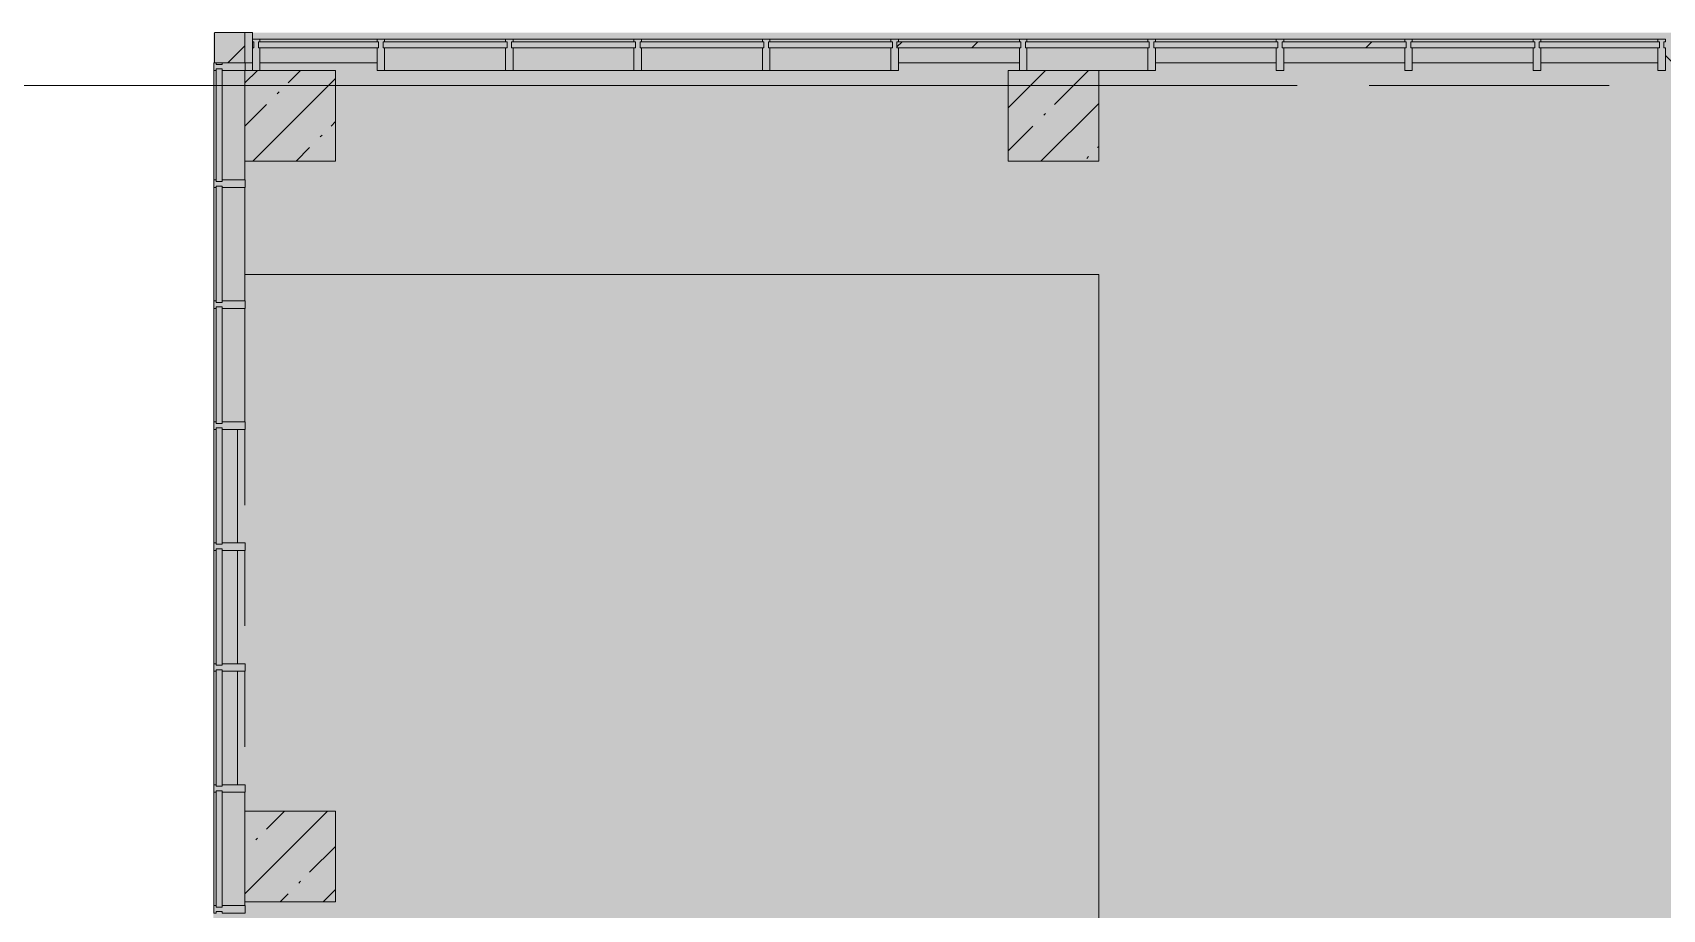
# Model space of a CAD drawing. Header units: millimetres. Extents: x -2911 to 185522, y -8553 to 29000.
# Drawn here: x 61168 to 71953, y 21550 to 27350 of the extents above; entities that cross this region are included whole.
import ezdxf

# ---------------------------------------------------------------- set-up
doc = ezdxf.new("R2010")
doc.units = ezdxf.units.MM
doc.linetypes.add('200_ШТРИХ__ш1_п0_6_', pattern=[800, 500, -300])
doc.linetypes.add('Осевая', pattern=[3175, 635, -476.25, 1587.5, -476.25])
doc.layers.add('A-DETL-GENF-1', color=7, linetype='Continuous', lineweight=9, true_color=0xc0c0c0, transparency=0.4)
for name, color, linetype, lineweight in [('A-DETL-MBND-1', 7, '200_ШТРИХ__ш1_п0_6_', 9), ('A-GLAZ-CURT-3', 7, 'Continuous', 5), ('A-WALL-4', 7, 'Continuous', 5), ('S-COLS-2', 7, 'Continuous', 5), ('Оси', 7, 'Continuous', 9), ('Оси-2', 7, 'Осевая', 9)]:
    doc.layers.add(name, color=color, linetype=linetype, lineweight=lineweight)
for name, color, linetype, lineweight, true_color in [('A-FLOR-1', 7, 'Continuous', 5, 0xb7b7b7), ('A-GLAZ-CURT-2', 7, 'Continuous', 5, 0x737373), ('A-GLAZ-CWMG-2', 7, 'Continuous', 5, 0x737373), ('A-GLAZ-CWMG-3', 7, 'Continuous', 5, 0x383e42), ('A-WALL-6', 7, 'Continuous', 5, 0x737373), ('S-COLS-1', 7, 'Continuous', 5, 0x737373)]:
    doc.layers.add(name, color=color, linetype=linetype, lineweight=lineweight, true_color=true_color)

# ---------------------------------------------------------------- blocks, each defined once
blk = doc.blocks.new('Прямоугольный импост - Импост структурный с накладкой - 190мм-22856805-2_7_1_птичка')
at = {"layer": 'A-GLAZ-CWMG-2'}
for p, q in [((0, 17), (-50, 17)), ((-50, 17), (-50, 0)), ((-50, 0), (-40, 0)), ((-40, 0), (-40, -40)), ((-10, -40), (-10, 0)), ((-10, 0), (0, 0)), ((0, 11), (0, 17)), ((-40, -40), (-50, -40)), ((-50, -40), (-50, -190)), ((0, -40), (-10, -40)), ((-50, -190), (0, -190))]:
    blk.add_line(p, q, dxfattribs=at)
blk = doc.blocks.new('Системная панель - Стекло - 40мм-22858580-2_7_1_птичка')
at = {"layer": 'A-GLAZ-CURT-2'}
for p, q in [((372.5, 40), (-372.5, 40)), ((-372.5, 40), (-372.5, 0)), ((-372.5, 0), (372.5, 0)), ((372.5, 0), (372.5, 40))]:
    blk.add_line(p, q, dxfattribs=at)
blk = doc.blocks.new('Системная панель - Стекло - 40мм-V88-2_7_1_птичка')
at = {"layer": 'A-GLAZ-CURT-2'}
for p, q in [((385, 40), (-385, 40)), ((-385, 40), (-385, 0)), ((-385, 0), (385, 0)), ((385, 0), (385, 40))]:
    blk.add_line(p, q, dxfattribs=at)
blk = doc.blocks.new('Прямоугольный импост - Импост структурный с накладкой - 190мм-22856798-2_7_1_птичка')
at = {"layer": 'A-GLAZ-CWMG-2'}
for p, q in [((-25, 0), (-25, 17)), ((-25, 17), (25, 17)), ((-15, 0), (-25, 0)), ((-15, -40), (-15, 0)), ((25, 0), (15, 0)), ((15, 0), (15, -40)), ((25, 17), (25, 0)), ((-25, -190), (-25, -40)), ((-25, -40), (-15, -40)), ((15, -40), (25, -40)), ((25, -40), (25, -190)), ((25, -190), (-25, -190))]:
    blk.add_line(p, q, dxfattribs=at)
blk = doc.blocks.new('Прямоугольный импост - Импост структурный с накладкой - 160мм-22858437-2_7_1_птичка')
at = {"layer": 'A-GLAZ-CWMG-2'}
for p, q in [((3854, 23925), (3854, 23175)), ((4011, 23925), (4011, 23175))]:
    blk.add_line(p, q, dxfattribs=at)
blk = doc.blocks.new('Системная панель - Стекло - 40мм-V89-2_7_1_птичка')
at = {"layer": 'A-GLAZ-CURT-2'}
for p, q in [((385, 40), (-385, 40)), ((-385, 40), (-385, 0)), ((-385, 0), (385, 0)), ((385, 0), (385, 40))]:
    blk.add_line(p, q, dxfattribs=at)
blk = doc.blocks.new('Системная панель - Стекло - 40мм-V90-2_7_1_птичка')
at = {"layer": 'A-GLAZ-CURT-3'}
h = blk.add_hatch(dxfattribs=at)
h.set_pattern_fill('FP_108', color=256, style=0, pattern_type=2)
h.set_pattern_definition([(135, (23850.1, -4371.1), (-1414.21, -1414.21), [1000, -3000]), (135, (24350.1, -5371.1), (-1414.21, -1414.21), [3000, -1000]), (135, (24850.1, -3371.1), (-1414.21, -1414.21), [1000, -3000])])
h.paths.add_polyline_path([(385, 40), (-385, 40), (-385, 0), (385, 0)])
at = {"layer": 'A-GLAZ-CURT-2'}
for p, q in [((385, 40), (-385, 40)), ((-385, 40), (-385, 0)), ((-385, 0), (385, 0)), ((385, 0), (385, 40))]:
    blk.add_line(p, q, dxfattribs=at)
blk = doc.blocks.new('Системная панель - Стекло - 40мм-22856069-2_7_1_птичка')
at = {"layer": 'A-GLAZ-CURT-2'}
for p, q in [((397.5, 0), (-397.5, 0)), ((-397.5, 0), (-397.5, -40)), ((397.5, -40), (397.5, 0)), ((-397.5, -40), (397.5, -40))]:
    blk.add_line(p, q, dxfattribs=at)
blk = doc.blocks.new('Системная панель - Стекло - 40мм-22856070-2_7_1_птичка')
at = {"layer": 'A-GLAZ-CURT-3'}
h = blk.add_hatch(dxfattribs=at)
h.set_pattern_fill('FP_109', color=256, style=0, pattern_type=2)
h.set_pattern_definition([(45, (-9285, -26790), (-1414.21, 1414.21), [1000, -3000]), (45, (-10285, -27290), (-1414.21, 1414.21), [3000, -1000]), (45, (-8285, -27790), (-1414.21, 1414.21), [1000, -3000])])
h.paths.add_polyline_path([(410, -40), (410, 0), (-410, 0), (-410, -40)])
at = {"layer": 'A-GLAZ-CURT-2'}
for p, q in [((410, 0), (-410, 0)), ((-410, 0), (-410, -40)), ((-410, -40), (410, -40)), ((410, -40), (410, 0))]:
    blk.add_line(p, q, dxfattribs=at)
blk = doc.blocks.new('Системная панель - Стекло - 40мм-V91-2_7_1_птичка')
at = {"layer": 'A-GLAZ-CURT-2'}
for p, q in [((410, 0), (-410, 0)), ((-410, 0), (-410, -40)), ((-410, -40), (410, -40)), ((410, -40), (410, 0))]:
    blk.add_line(p, q, dxfattribs=at)
blk = doc.blocks.new('Системная панель - Стекло - 40мм-22856305-2_7_1_птичка')
at = {"layer": 'A-GLAZ-CURT-3'}
h = blk.add_hatch(dxfattribs=at)
h.set_pattern_fill('FP_110', color=256, style=0, pattern_type=2)
h.set_pattern_definition([(45, (-11835.1, -26790), (-1414.21, 1414.21), [1000, -3000]), (45, (-12835.1, -27290), (-1414.21, 1414.21), [3000, -1000]), (45, (-10835.1, -27790), (-1414.21, 1414.21), [1000, -3000])])
h.paths.add_polyline_path([(410, -40), (410, 0), (-410, 0), (-410, -40)])
at = {"layer": 'A-GLAZ-CURT-2'}
for p, q in [((410, 0), (-410, 0)), ((-410, 0), (-410, -40)), ((-410, -40), (410, -40)), ((410, -40), (410, 0))]:
    blk.add_line(p, q, dxfattribs=at)
blk = doc.blocks.new('Системная панель - Стекло - 40мм-V92-2_7_1_птичка')
at = {"layer": 'A-GLAZ-CURT-2'}
for p, q in [((410, 0), (-410, 0)), ((-410, 0), (-410, -40)), ((-410, -40), (410, -40)), ((410, -40), (410, 0))]:
    blk.add_line(p, q, dxfattribs=at)
blk = doc.blocks.new('Системная панель - Стекло - 40мм-V93-2_7_1_птичка')
at = {"layer": 'A-GLAZ-CURT-2'}
for p, q in [((397.5, 0), (-397.5, 0)), ((-397.5, 0), (-397.5, -40)), ((397.5, -40), (397.5, 0)), ((-397.5, -40), (397.5, -40))]:
    blk.add_line(p, q, dxfattribs=at)
blk = doc.blocks.new('Прямоугольный импост - Импост структурный с накладкой - 190мм-22856073-2_7_1_птичка')
at = {"layer": 'A-GLAZ-CWMG-2'}
for p, q in [((-50, 40), (-50, 190)), ((-50, 190), (0, 190)), ((0, 190), (0, 40)), ((-40, 40), (-50, 40)), ((-50, -17), (-50, 0)), ((-50, 0), (-40, 0)), ((-40, 0), (-40, 40)), ((-10, 40), (-10, 0)), ((0, 40), (-10, 40)), ((-10, 0), (0, 0)), ((0, 0), (0, -17)), ((0, -17), (-50, -17))]:
    blk.add_line(p, q, dxfattribs=at)
blk = doc.blocks.new('Прямоугольный импост - Импост структурный с накладкой - 160мм-22794259-2_7_1_птичка')
at = {"layer": 'A-GLAZ-CWMG-2'}
for p, q in [((4160, 27307), (4935, 27307)), ((4160, 27150), (4935, 27150))]:
    blk.add_line(p, q, dxfattribs=at)
blk = doc.blocks.new('Прямоугольный импост - Импост структурный с накладкой - 160мм-20149070-2_7_1_птичка')
at = {"layer": 'A-GLAZ-CWMG-2'}
for p, q in [((8385, 27307), (9185, 27307)), ((8385, 27150), (9185, 27150))]:
    blk.add_line(p, q, dxfattribs=at)
blk = doc.blocks.new('Прямоугольный импост - Импост структурный с накладкой - 160мм-22794460-2_7_1_птичка')
at = {"layer": 'A-GLAZ-CWMG-2'}
for p, q in [((10935, 27307), (11285, 27307)), ((10935, 27150), (11285, 27150))]:
    blk.add_line(p, q, dxfattribs=at)
blk = doc.blocks.new('Прямоугольный импост - Импост структурный с накладкой - 160мм-22794342-2_7_1_птичка')
at = {"layer": 'A-GLAZ-CWMG-2'}
for p, q in [((11285, 27307), (11735, 27307)), ((11285, 27150), (11735, 27150))]:
    blk.add_line(p, q, dxfattribs=at)
blk = doc.blocks.new('Прямоугольный импост - Импост структурный с накладкой - 190мм-22856065-2_7_1_птичка')
at = {"layer": 'A-GLAZ-CWMG-2'}
for p, q in [((-25, 40), (-25, 190)), ((-25, 190), (25, 190)), ((25, 190), (25, 40)), ((-15, 40), (-25, 40)), ((-25, -17), (-25, 0)), ((-25, 0), (-15, 0)), ((-15, 0), (-15, 40)), ((15, 40), (15, 0)), ((25, 40), (15, 40)), ((15, 0), (25, 0)), ((25, 0), (25, -17)), ((25, -17), (-25, -17))]:
    blk.add_line(p, q, dxfattribs=at)
blk = doc.blocks.new('Прямоугольный импост - Импост структурный с накладкой - 190мм-V94-2_7_1_птичка')
at = {"layer": 'A-GLAZ-CWMG-2'}
for p, q in [((-50, 190), (-50, 40)), ((0, 40), (0, 190)), ((-50, 40), (-40, 40)), ((-40, 0), (-50, 0)), ((-50, 0), (-50, -17)), ((-40, 40), (-40, 0)), ((-10, 0), (-10, 40)), ((-10, 40), (0, 40)), ((0, 0), (-10, 0)), ((0, -17), (0, 0)), ((-50, -17), (0, -17))]:
    blk.add_line(p, q, dxfattribs=at)
blk = doc.blocks.new('Системная панель - Стекло - 40мм-V119-2_7_1_птичка')
at = {"layer": 'A-GLAZ-CURT-3'}
h = blk.add_hatch(dxfattribs=at)
h.set_pattern_fill('FP_131', color=256, style=0, pattern_type=2)
h.set_pattern_definition([(135, (24650.1, -4371.1), (-1414.21, -1414.21), [1000, -3000]), (135, (25150.1, -5371.1), (-1414.21, -1414.21), [3000, -1000]), (135, (25650.1, -3371.1), (-1414.21, -1414.21), [1000, -3000])])
h.paths.add_polyline_path([(385, 40), (-385, 40), (-385, 0), (385, 0)])
at = {"layer": 'A-GLAZ-CURT-2'}
for p, q in [((385, 40), (-385, 40)), ((-385, 40), (-385, 0)), ((-385, 0), (385, 0)), ((385, 0), (385, 40))]:
    blk.add_line(p, q, dxfattribs=at)
blk = doc.blocks.new('Прямоугольный импост - Импост структурный с накладкой - 190мм-V120-2_7_1_птичка')
at = {"layer": 'A-GLAZ-CWMG-3'}
for points in [[(3871, 24775), (3871, 25525), (3854, 25525), (3854, 24775)], [(4061, 24775), (4061, 25525), (3911, 25525), (3911, 24775)]]:
    blk.add_hatch(color=256, dxfattribs=at).paths.add_polyline_path(points)
at = {"layer": 'A-GLAZ-CWMG-2'}
for p, q in [((3854, 25525), (3854, 24775)), ((4061, 25525), (4061, 24775))]:
    blk.add_line(p, q, dxfattribs=at)
blk = doc.blocks.new('Системная панель - Стекло - 40мм-V121-2_7_1_птичка')
at = {"layer": 'A-GLAZ-CURT-2'}
for p, q in [((410, 0), (-410, 0)), ((-410, 0), (-410, -40)), ((-410, -40), (410, -40)), ((410, -40), (410, 0))]:
    blk.add_line(p, q, dxfattribs=at)
blk = doc.blocks.new('Прямоугольный импост - Импост структурный с накладкой - 190мм-23186024-2_7_1_птичка')
at = {"layer": 'A-GLAZ-CWMG-3'}
for points in [[(9987, 27290), (10035, 27290), (10035, 27307), (9235, 27307), (9235, 27290)], [(9987, 27100), (10035, 27100), (10035, 27250), (9235, 27250), (9235, 27100), (9710, 27100)]]:
    blk.add_hatch(color=256, dxfattribs=at).paths.add_polyline_path(points)
at = {"layer": 'A-GLAZ-CWMG-2'}
for p, q in [((9235, 27307), (10035, 27307)), ((9710, 27100), (10035, 27100))]:
    blk.add_line(p, q, dxfattribs=at)
blk = doc.blocks.new('Прямоугольный импост - Импост структурный с накладкой - 190мм-V122-2_7_1_птичка')
at = {"layer": 'A-GLAZ-CWMG-2'}
for p, q in [((-25, 40), (-25, 190)), ((25, 190), (25, 40)), ((-15, 40), (-25, 40)), ((-25, -17), (-25, 0)), ((-25, 0), (-15, 0)), ((-15, 0), (-15, 40)), ((15, 40), (15, 0)), ((25, 40), (15, 40)), ((15, 0), (25, 0)), ((25, 0), (25, -17)), ((25, -17), (-25, -17))]:
    blk.add_line(p, q, dxfattribs=at)
blk = doc.blocks.new('Системная панель - Стекло - 40мм-V123-2_7_1_птичка')
at = {"layer": 'A-GLAZ-CURT-2'}
for p, q in [((410, 0), (-410, 0)), ((-410, 0), (-410, -40)), ((-410, -40), (410, -40)), ((410, -40), (410, 0))]:
    blk.add_line(p, q, dxfattribs=at)
blk = doc.blocks.new('Прямоугольный импост - Импост структурный с накладкой - 190мм-V124-2_7_1_птичка')
at = {"layer": 'A-GLAZ-CWMG-3'}
for points in [[(8132, 27290), (8335, 27290), (8335, 27307), (7535, 27307), (7535, 27290)], [(8132, 27100), (8335, 27100), (8335, 27250), (7535, 27250), (7535, 27100)]]:
    blk.add_hatch(color=256, dxfattribs=at).paths.add_polyline_path(points)
at = {"layer": 'A-GLAZ-CWMG-2'}
for p, q in [((7535, 27307), (8335, 27307)), ((7535, 27100), (8335, 27100))]:
    blk.add_line(p, q, dxfattribs=at)
blk = doc.blocks.new('Системная панель - Стекло - 40мм-V150-2_7_1_птичка')
at = {"layer": 'A-GLAZ-CURT-2'}
for p, q in [((410, 0), (-410, 0)), ((-410, 0), (-410, -40)), ((-410, -40), (410, -40)), ((410, -40), (410, 0))]:
    blk.add_line(p, q, dxfattribs=at)
blk = doc.blocks.new('Системная панель - Стекло - 40мм-V151-2_7_1_птичка')
at = {"layer": 'A-GLAZ-CURT-2'}
for p, q in [((410, 0), (-410, 0)), ((-410, 0), (-410, -40)), ((-410, -40), (410, -40)), ((410, -40), (410, 0))]:
    blk.add_line(p, q, dxfattribs=at)
blk = doc.blocks.new('Прямоугольный импост - Импост структурный с накладкой - 190мм-22858574-2_7_1_птичка')
at = {"layer": 'A-GLAZ-CWMG-3'}
for points in [[(3871, 26375), (3871, 27100), (3854, 27100), (3854, 26375)], [(4061, 26375), (4060, 27100), (3911, 27100), (3911, 26375), (4060, 26375)]]:
    blk.add_hatch(color=256, dxfattribs=at).paths.add_polyline_path(points)
at = {"layer": 'A-GLAZ-CWMG-2'}
for p, q in [((3854, 27100), (3854, 26375)), ((4061, 26500), (4061, 26375))]:
    blk.add_line(p, q, dxfattribs=at)
blk = doc.blocks.new('BSC_Колонна _Прямоугольная - 200х200-22401950-2_7_1_птичка')
at = {"layer": 'S-COLS-2'}
h = blk.add_hatch(dxfattribs=at)
h.set_pattern_fill('FP_169', color=256, style=0, pattern_type=2)
h.set_pattern_definition([(45, (-3960, -27250), (-176.7767, 176.7767), [])])
h.paths.add_polyline_path([(-100, -100), (100, -100), (100, 100), (-100, 99)])
at = {"layer": 'S-COLS-1'}
for p, q in [((100, 100), (-100, 100)), ((-100, 99), (-100, -100)), ((100, -100), (100, 100)), ((-100, -100), (100, -100))]:
    blk.add_line(p, q, dxfattribs=at)
blk = doc.blocks.new('Системная панель - Стекло - 40мм-V164-2_7_1_птичка')
at = {"layer": 'A-GLAZ-CURT-3'}
h = blk.add_hatch(dxfattribs=at)
h.set_pattern_fill('FP_170', color=256, style=0, pattern_type=2)
h.set_pattern_definition([(45, (-6735, -26790), (-1414.21, 1414.21), [1000, -3000]), (45, (-7735, -27290), (-1414.21, 1414.21), [3000, -1000]), (45, (-5735, -27790), (-1414.21, 1414.21), [1000, -3000])])
h.paths.add_polyline_path([(410, -40), (410, 0), (-410, 0), (-410, -40), (42, -40)])
at = {"layer": 'A-GLAZ-CURT-2'}
for p, q in [((410, 0), (-410, 0)), ((-410, 0), (-410, -40)), ((-410, -40), (410, -40)), ((410, -40), (410, 0))]:
    blk.add_line(p, q, dxfattribs=at)
blk = doc.blocks.new('Системная панель - Стекло - 40мм-V165-2_7_1_птичка')
at = {"layer": 'A-GLAZ-CURT-2'}
for p, q in [((385, 40), (-385, 40)), ((-385, 40), (-385, 0)), ((-385, 0), (385, 0)), ((385, 0), (385, 40))]:
    blk.add_line(p, q, dxfattribs=at)
blk = doc.blocks.new('BSC_Колонна _Прямоугольная - 600х600-V169-2_7_1_птичка')
at = {"layer": 'S-COLS-2'}
h = blk.add_hatch(dxfattribs=at)
h.set_pattern_fill('FP_173', color=256, style=0, pattern_type=2)
h.set_pattern_definition([(45, (-9410, -26800), (-285.123, 285.123), []), (45, (-9124.88, -26800), (-285.123, 285.123), [504.031, -100.806, 16.764, -84.042])])
h.paths.add_polyline_path([(-300, -300), (300, -300), (300, 300), (-300, 300), (-300, -76)])
at = {"layer": 'S-COLS-1'}
for p, q in [((300, 300), (-300, 300)), ((-300, 300), (-300, -300)), ((300, -300), (300, 300)), ((-300, -300), (300, -300))]:
    blk.add_line(p, q, dxfattribs=at)
blk = doc.blocks.new('BSC_Колонна _Прямоугольная - 600х600-V170-2_7_1_птичка')
at = {"layer": 'S-COLS-2'}
h = blk.add_hatch(dxfattribs=at)
h.set_pattern_fill('FP_174', color=256, style=0, pattern_type=2)
h.set_pattern_definition([(45, (-4360, -26800), (-285.123, 285.123), []), (45, (-4074.88, -26800), (-285.123, 285.123), [504.031, -100.806, 16.764, -84.042])])
h.paths.add_polyline_path([(-300, -300), (300, -300), (300, 300), (-300, 300), (-300, 39)])
at = {"layer": 'S-COLS-1'}
for p, q in [((300, 300), (-300, 300)), ((-300, 300), (-300, -300)), ((300, -300), (300, 300)), ((-300, -300), (300, -300))]:
    blk.add_line(p, q, dxfattribs=at)
blk = doc.blocks.new('BSC_Колонна _Прямоугольная - 600х600-V171-2_7_1_птичка')
at = {"layer": 'S-COLS-2'}
h = blk.add_hatch(dxfattribs=at)
h.set_pattern_fill('FP_176', color=256, style=0, pattern_type=2)
h.set_pattern_definition([(45, (-4360, -21900), (-285.123, 285.123), []), (45, (-4074.88, -21900), (-285.123, 285.123), [504.031, -100.806, 16.764, -84.042])])
h.paths.add_polyline_path([(-300, -300), (300, -300), (300, 300), (-300, 300), (-300, -267)])
at = {"layer": 'S-COLS-1'}
for p, q in [((300, 300), (-300, 300)), ((-300, 300), (-300, -300)), ((300, -300), (300, 300)), ((-300, -300), (300, -300))]:
    blk.add_line(p, q, dxfattribs=at)
blk = doc.blocks.new('Системная панель - Стекло - 40мм-V180-2_7_1_птичка')
at = {"layer": 'A-GLAZ-CURT-2'}
for p, q in [((385, 40), (-385, 40)), ((-385, 40), (-385, 0)), ((-385, 0), (385, 0)), ((385, 0), (385, 40))]:
    blk.add_line(p, q, dxfattribs=at)
blk = doc.blocks.new('Прямоугольный импост - Импост структурный с накладкой - 190мм-V181-2_7_1_птичка')
at = {"layer": 'A-GLAZ-CWMG-3'}
for points in [[(3871, 21575), (3871, 22325), (3854, 22325), (3854, 21575)], [(4061, 21575), (4060, 22325), (3911, 22325), (3911, 21575), (4060, 21575)]]:
    blk.add_hatch(color=256, dxfattribs=at).paths.add_polyline_path(points)
at = {"layer": 'A-GLAZ-CWMG-2'}
for p, q in [((3854, 22325), (3854, 21575)), ((4061, 22325), (4061, 22200)), ((4061, 21600), (4061, 21575))]:
    blk.add_line(p, q, dxfattribs=at)
blk = doc.blocks.new('Прямоугольный импост - Импост структурный с накладкой - 190мм-V198-2_7_1_птичка')
at = {"layer": 'A-DETL-MBND-1'}
blk.add_hatch(color=256, dxfattribs=at).paths.add_polyline_path([(4061, 23975), (4061, 24725), (4011, 24725), (4011, 23975)])
blk.add_line((4061, 24725), (4061, 23975), dxfattribs=at)

msp = doc.modelspace()

# ---------------------------------------------------------------- hatches: boundary and pattern name
at = {"layer": 'A-DETL-GENF-1'}
msp.add_hatch(color=256, dxfattribs=at).paths.add_polyline_path([(91687.3379, -280), (97272.3157, -280), (97272.3157, 23777.7217), (92372.3157, 23777.7217), (92372.3157, 27350), (62364.3157, 27350), (62364.3157, 15358), (58244.3157, 15358), (58244.3157, -280), (90759.8178, -280)])
at = {"layer": 'A-WALL-4'}
h = msp.add_hatch(dxfattribs=at)
h.set_pattern_fill('FP_95', color=256, style=0, pattern_type=2)
h.set_pattern_definition([(135, (58512.32, 0), (-176.7767, -176.7767), [])])
h.paths.add_polyline_path([(72209.4173, 27150), (72222.3157, 27150), (72222.3157, 27350), (71972.5722, 27350), (71972.5722, 27150)])
h.paths.add_polyline_path([(62572.3157, 27150), (62622.3157, 27150), (62622.3157, 27350), (62572.3157, 27350), (62572.3157, 27325.2388)])

# ---------------------------------------------------------------- linework, layer by layer
at = {"layer": 'A-FLOR-1'}
for p, q in [((68222.3157, 25750), (62573.4361, 25750)), ((68222.3157, 20770), (68222.3157, 25750))]:
    msp.add_line(p, q, dxfattribs=at)
at = {"layer": 'A-WALL-6'}
for p, q in [((62622.3157, 27350), (62572.3157, 27350)), ((62622.3157, 27150), (62622.3157, 27350)), ((62572.3157, 27150), (62622.3157, 27150))]:
    msp.add_line(p, q, dxfattribs=at)
at = {"layer": 'Оси'}
msp.add_line((56401.3157, 26999.9998), (68901.3157, 26999.9998), dxfattribs=at)
at = {"layer": 'Оси-2'}
msp.add_line((68901.3157, 26999.9998), (79872.3157, 26999.9998), dxfattribs=at)

# ---------------------------------------------------------------- block references
at = {"layer": 'A-DETL-MBND-1'}
for p in [(58512.3157, 0), (58512.3157, -800), (58512.3157, -1600)]:
    msp.add_blockref('Прямоугольный импост - Импост структурный с накладкой - 190мм-V198-2_7_1_птичка', p, dxfattribs=at)
at = {"layer": 'A-GLAZ-CURT-2'}
for name, p in [('Системная панель - Стекло - 40мм-22856069-2_7_1_птичка', (63059.8157, 27290)), ('Системная панель - Стекло - 40мм-V151-2_7_1_птичка', (63897.3157, 27290)), ('Системная панель - Стекло - 40мм-V164-2_7_1_птичка', (64747.3157, 27290)), ('Системная панель - Стекло - 40мм-V150-2_7_1_птичка', (65597.3157, 27290)), ('Системная панель - Стекло - 40мм-V123-2_7_1_птичка', (66447.3157, 27290)), ('Системная панель - Стекло - 40мм-22856070-2_7_1_птичка', (67297.3157, 27290)), ('Системная панель - Стекло - 40мм-V121-2_7_1_птичка', (68147.3157, 27290)), ('Системная панель - Стекло - 40мм-V91-2_7_1_птичка', (68997.3157, 27290)), ('Системная панель - Стекло - 40мм-22856305-2_7_1_птичка', (69847.4439, 27290)), ('Системная панель - Стекло - 40мм-V92-2_7_1_птичка', (70697.5722, 27290)), ('Системная панель - Стекло - 40мм-V93-2_7_1_птичка', (71535.0722, 27290))]:
    msp.add_blockref(name, p, dxfattribs=at)
at = {"layer": 'A-GLAZ-CURT-2', "rotation": 269.9999999999999}
for name, p in [('Системная панель - Стекло - 40мм-22858580-2_7_1_птичка', (62383.4361, 26737.6221)), ('Системная панель - Стекло - 40мм-V165-2_7_1_птичка', (62383.4361, 25950.1221)), ('Системная панель - Стекло - 40мм-V119-2_7_1_птичка', (62383.4361, 25150.1221)), ('Системная панель - Стекло - 40мм-V90-2_7_1_птичка', (62383.4361, 24350.1221)), ('Системная панель - Стекло - 40мм-V88-2_7_1_птичка', (62383.4361, 23550.1221)), ('Системная панель - Стекло - 40мм-V89-2_7_1_птичка', (62383.4361, 22750.1221)), ('Системная панель - Стекло - 40мм-V180-2_7_1_птичка', (62383.4361, 21950.1221))]:
    msp.add_blockref(name, p, dxfattribs=at)
at = {"layer": 'A-GLAZ-CWMG-2'}
for name, p, rotation in [('Прямоугольный импост - Импост структурный с накладкой - 190мм-V94-2_7_1_птичка', (62622.3157, 27290), 180), ('Прямоугольный импост - Импост структурный с накладкой - 190мм-22856805-2_7_1_птичка', (62383.4361, 27150.1221), 89.99999999999991)]:
    msp.add_blockref(name, p, dxfattribs=dict(at, rotation=rotation))
for name, p in [('Прямоугольный импост - Импост структурный с накладкой - 160мм-22794259-2_7_1_птичка', (58512.3157, 0)), ('Прямоугольный импост - Импост структурный с накладкой - 190мм-V124-2_7_1_птичка', (55962.3157, 0)), ('Прямоугольный импост - Импост структурный с накладкой - 190мм-V124-2_7_1_птичка', (56812.3157, 0)), ('Прямоугольный импост - Импост структурный с накладкой - 190мм-V124-2_7_1_птичка', (57662.3157, 0)), ('Прямоугольный импост - Импост структурный с накладкой - 190мм-V124-2_7_1_птичка', (58512.3157, 0)), ('Прямоугольный импост - Импост структурный с накладкой - 160мм-20149070-2_7_1_птичка', (58512.3157, 0)), ('Прямоугольный импост - Импост структурный с накладкой - 190мм-23186024-2_7_1_птичка', (58512.3157, 0)), ('Прямоугольный импост - Импост структурный с накладкой - 160мм-20149070-2_7_1_птичка', (60212.3157, 0)), ('Прямоугольный импост - Импост структурный с накладкой - 160мм-22794460-2_7_1_птичка', (58512.3157, 0)), ('Прямоугольный импост - Импост структурный с накладкой - 160мм-22794342-2_7_1_птичка', (58512.3157, 0)), ('Прямоугольный импост - Импост структурный с накладкой - 160мм-20149070-2_7_1_птичка', (61912.5722, 0)), ('Прямоугольный импост - Импост структурный с накладкой - 160мм-22794259-2_7_1_птичка', (66987.5722, 0)), ('Прямоугольный импост - Импост структурный с накладкой - 190мм-22858574-2_7_1_птичка', (58512.3157, 0)), ('Прямоугольный импост - Импост структурный с накладкой - 190мм-V120-2_7_1_птичка', (58512.3157, 800)), ('Прямоугольный импост - Импост структурный с накладкой - 190мм-V120-2_7_1_птичка', (58512.3157, 0)), ('Прямоугольный импост - Импост структурный с накладкой - 160мм-22858437-2_7_1_птичка', (58512.3157, 800)), ('Прямоугольный импост - Импост структурный с накладкой - 160мм-22858437-2_7_1_птичка', (58512.3157, 0)), ('Прямоугольный импост - Импост структурный с накладкой - 160мм-22858437-2_7_1_птичка', (58512.3157, -800)), ('Прямоугольный импост - Импост структурный с накладкой - 190мм-V181-2_7_1_птичка', (58512.3157, 0))]:
    msp.add_blockref(name, p, dxfattribs=at)
at = {"layer": 'A-GLAZ-CWMG-2', "extrusion": (0, 0, -1)}
for name, p, rotation in [('Прямоугольный импост - Импост структурный с накладкой - 190мм-22856065-2_7_1_птичка', (-63472.3157, 27290), 180), ('Прямоугольный импост - Импост структурный с накладкой - 190мм-22856065-2_7_1_птичка', (-64322.3157, 27290), 180), ('Прямоугольный импост - Импост структурный с накладкой - 190мм-22856065-2_7_1_птичка', (-65172.3157, 27290), 180), ('Прямоугольный импост - Импост структурный с накладкой - 190мм-22856065-2_7_1_птичка', (-66022.3157, 27290), 180), ('Прямоугольный импост - Импост структурный с накладкой - 190мм-22856065-2_7_1_птичка', (-66872.3157, 27290), 180), ('Прямоугольный импост - Импост структурный с накладкой - 190мм-V122-2_7_1_птичка', (-67722.3157, 27290), 180), ('Прямоугольный импост - Импост структурный с накладкой - 190мм-22856065-2_7_1_птичка', (-68572.3157, 27290), 180), ('Прямоугольный импост - Импост структурный с накладкой - 190мм-22856065-2_7_1_птичка', (-69422.3157, 27290), 180), ('Прямоугольный импост - Импост структурный с накладкой - 190мм-22856065-2_7_1_птичка', (-70272.5722, 27290), 180), ('Прямоугольный импост - Импост структурный с накладкой - 190мм-22856065-2_7_1_птичка', (-71122.5722, 27290), 180), ('Прямоугольный импост - Импост структурный с накладкой - 190мм-22856073-2_7_1_птичка', (-71972.5722, 27290), 180), ('Прямоугольный импост - Импост структурный с накладкой - 190мм-22856798-2_7_1_птичка', (-62383.4361, 26350.1221), 270.0000000000001), ('Прямоугольный импост - Импост структурный с накладкой - 190мм-22856798-2_7_1_птичка', (-62383.4361, 25550.1221), 270.0000000000001), ('Прямоугольный импост - Импост структурный с накладкой - 190мм-22856798-2_7_1_птичка', (-62383.4361, 24750.1221), 270.0000000000001), ('Прямоугольный импост - Импост структурный с накладкой - 190мм-22856798-2_7_1_птичка', (-62383.4361, 23950.1221), 270.0000000000001), ('Прямоугольный импост - Импост структурный с накладкой - 190мм-22856798-2_7_1_птичка', (-62383.4361, 23150.1221), 270.0000000000001), ('Прямоугольный импост - Импост структурный с накладкой - 190мм-22856798-2_7_1_птичка', (-62383.4361, 22350.1221), 270.0000000000001), ('Прямоугольный импост - Импост структурный с накладкой - 190мм-22856798-2_7_1_птичка', (-62383.4361, 21550.1221), 270.0000000000001)]:
    msp.add_blockref(name, p, dxfattribs=dict(at, rotation=rotation))
at = {"layer": 'S-COLS-1'}
for name, p in [('BSC_Колонна _Прямоугольная - 200х200-22401950-2_7_1_птичка', (62472.3157, 27250)), ('BSC_Колонна _Прямоугольная - 600х600-V170-2_7_1_птичка', (62872.3157, 26800)), ('BSC_Колонна _Прямоугольная - 600х600-V169-2_7_1_птичка', (67922.3157, 26800)), ('BSC_Колонна _Прямоугольная - 600х600-V171-2_7_1_птичка', (62872.3157, 21900))]:
    msp.add_blockref(name, p, dxfattribs=at)

doc.saveas('drawing.dxf')
